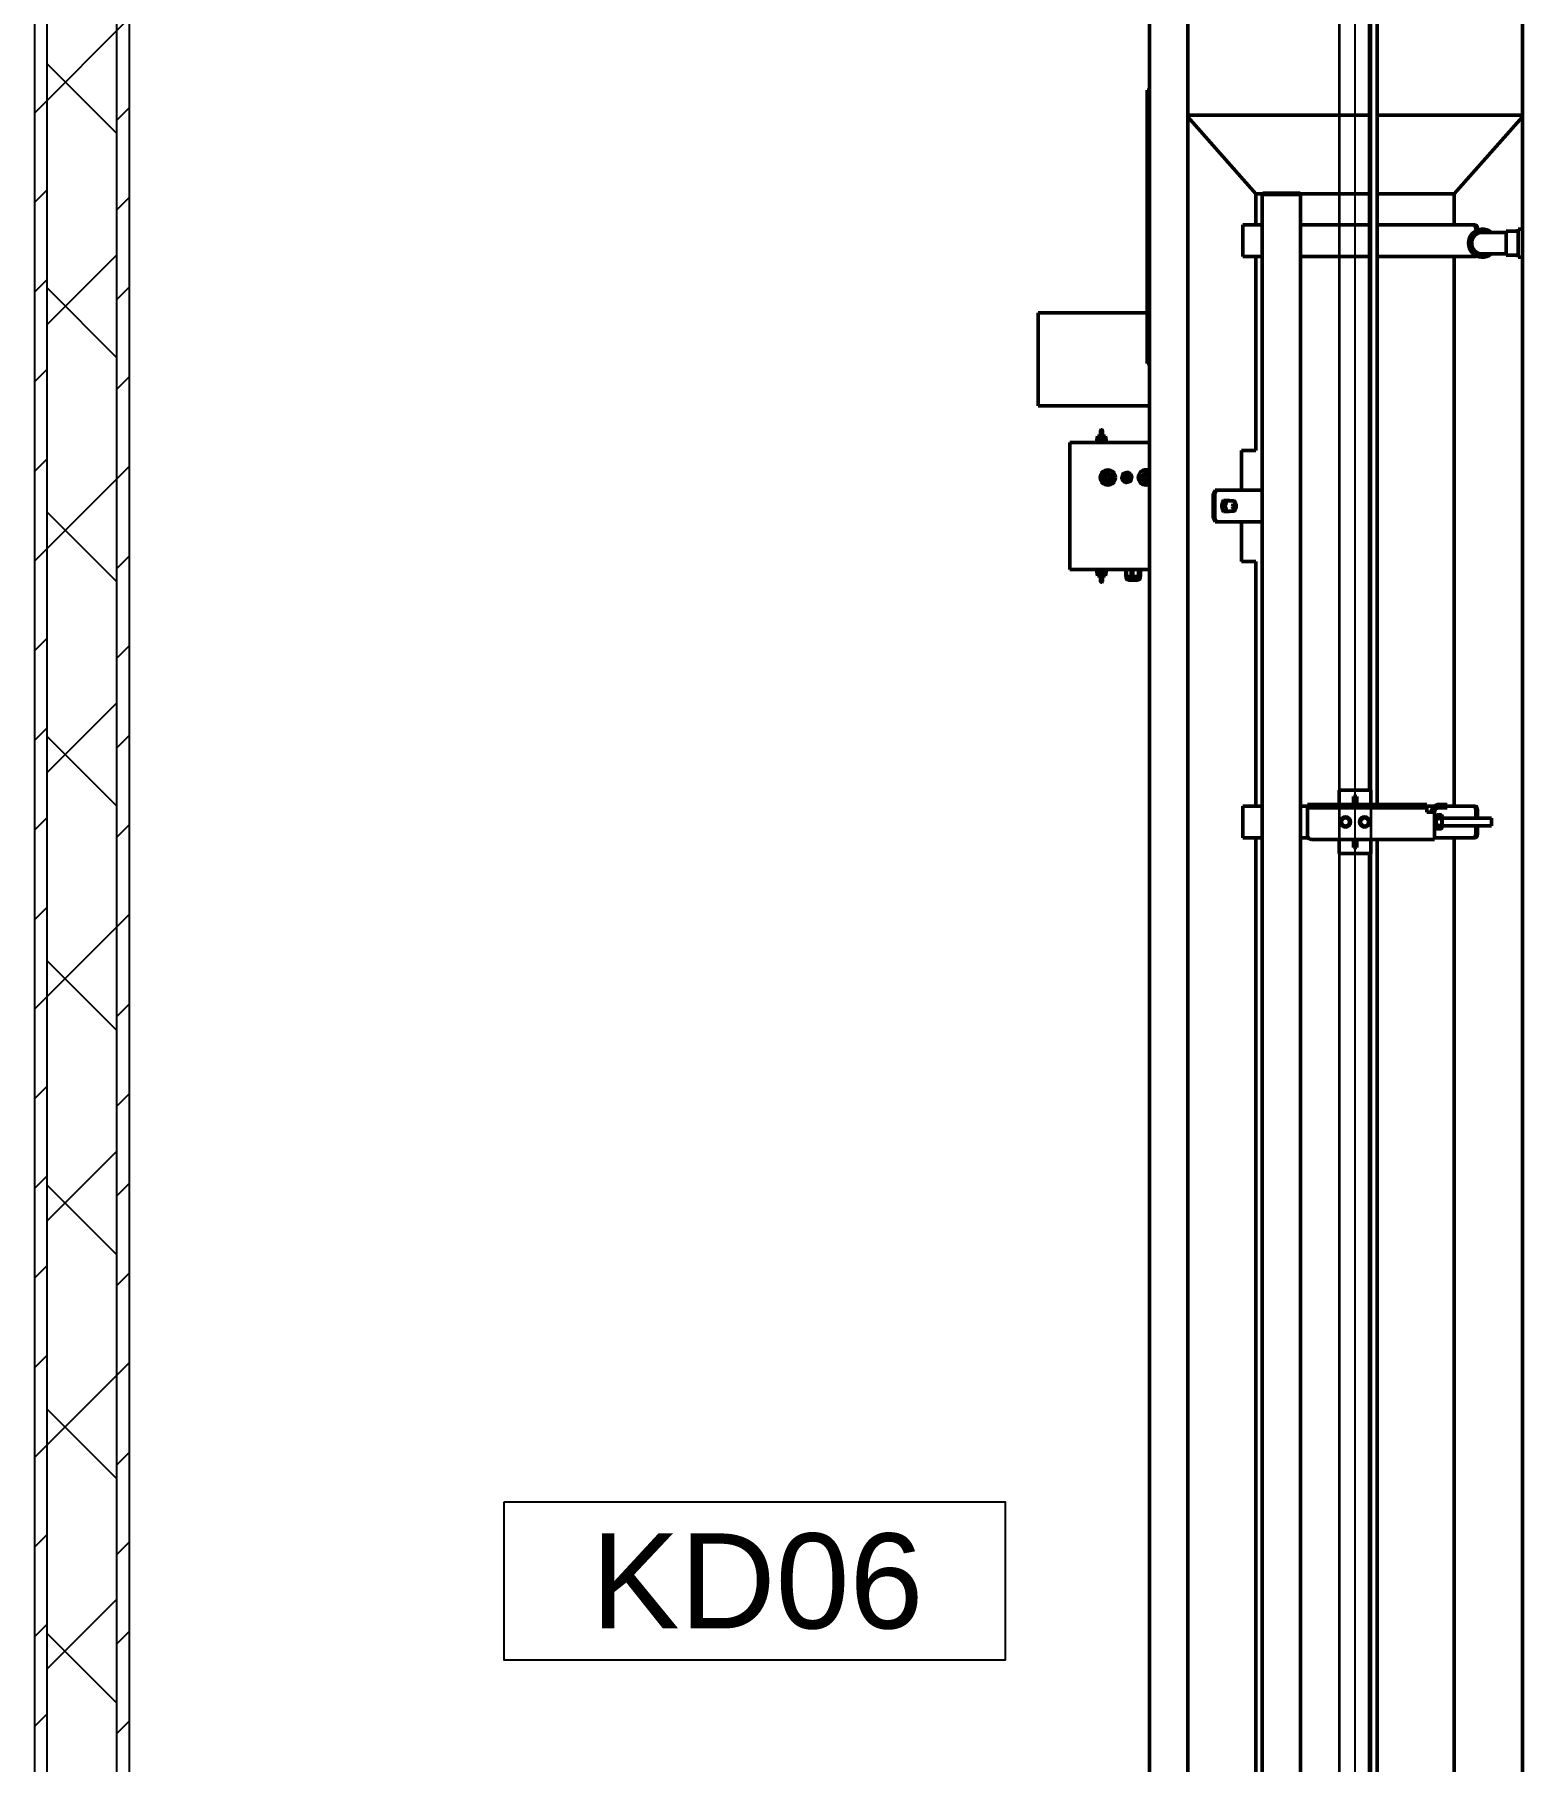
# Model space of a CAD drawing. Extents: x -3873 to 164127, y 7129 to 96529.
# Drawn here: x 45067 to 47413, y 46001 to 48726 of the extents above; entities that cross this region are included whole.
import ezdxf
from ezdxf.enums import TextEntityAlignment as Align

# ---------------------------------------------------------------- set-up
doc = ezdxf.new("R2010")
doc.units = 0
doc.linetypes.add('DOUBLE_DASH_CHAIN', pattern=[1.2403, 0.6614, -0.0827, 0.1654, -0.0827, 0.1654, -0.0827])
doc.layers.get('0').update_dxf_attribs({"linetype": 'CONTINUOUS'})
for name, color, linetype in [('BUILDING', 2, 'CONTINUOUS'), ('KROMEKA', 1, 'CONTINUOUS'), ('LAYOUT', 90, 'CONTINUOUS'), ('MC_1_2_025', 2, 'CONTINUOUS')]:
    doc.layers.add(name, color=color, linetype=linetype)
for name, color, linetype, lineweight in [('LAYOUT Kromeka', 1, 'CONTINUOUS', 5), ('Reference (ISO)', 7, 'DOUBLE_DASH_CHAIN', 35), ('Visible (ISO)', 7, 'CONTINUOUS', 50)]:
    doc.layers.add(name, color=color, linetype=linetype, lineweight=lineweight)
doc.styles.add('015_100', font='arial.ttf', dxfattribs={"height": 150})
pattern_1 = [(45, (0, 0), (-70.71068, 70.71068), [])]

# ---------------------------------------------------------------- blocks, each defined once
blk = doc.blocks.new('Стена_6', base_point=(-42300, 59700))
at = {"linetype": 'Continuous'}
h = blk.add_hatch(dxfattribs=at)
h.set_pattern_fill('МЕТАЛЛ__ТВЕРДЫЙ_СПЛАВ__Г_EF', color=256, style=0, pattern_type=2)
h.set_pattern_definition(pattern_1)
h.paths.add_polyline_path([(-42430, -300), (-42430, 59700), (-42450, 59700), (-42450, -300)])
h = blk.add_hatch(dxfattribs=at)
h.set_pattern_fill('ТЕПЛОИЗОЛЯЦИЯ__ГОСТ_', color=256, style=0, pattern_type=2)
h.set_pattern_definition([(45, (0, 0), (-176.7767, 176.7767), []), (135, (0, 0), (176.9181, 176.9181), [])])
h.paths.add_polyline_path([(-42320, -300), (-42320, 59700), (-42430, 59700), (-42430, -300)])
h = blk.add_hatch(dxfattribs=at)
h.set_pattern_fill('МЕТАЛЛ__ТВЕРДЫЙ_СПЛАВ__Г_EF', color=256, style=0, pattern_type=2)
h.set_pattern_definition(pattern_1)
h.paths.add_polyline_path([(-42300, -300), (-42300, 59700), (-42320, 59700), (-42320, -300)])
for p, q in [((-42430, -300), (-42430, 59700)), ((-42320, -300), (-42320, 59700))]:
    blk.add_line(p, q, dxfattribs=at)
at = {"linetype": 'Continuous', "flags": 128}
for points in [[(-42450, 59700), (-42450, -300)], [(-42300, 12450), (-42300, 59700)]]:
    blk.add_lwpolyline(points, dxfattribs=at)
blk = doc.blocks.new('_KROMEKA_POSNR')
at = {"layer": 'KROMEKA', "linetype": 'Continuous'}
blk.add_lwpolyline([(-3.992, -1.25), (3.912, -1.25), (3.912, 1.25), (-3.992, 1.25)], close=True, dxfattribs=at)
at = {"layer": 'KROMEKA', "linetype": 'Continuous', "style": '015_100'}
blk.add_attdef('POSNR', text='', height=1.5, dxfattribs=at).set_placement((0, 0), align=Align.MIDDLE)
blk = doc.blocks.new('Top')
at = {"layer": 'LAYOUT', "color": 0, "linetype": 'Continuous', "ltscale": 25}
blk.add_line((-4889.6, 324), (1806, 324), dxfattribs=at)
at = {"layer": 'Reference (ISO)', "color": 0, "linetype": 'Continuous', "ltscale": 12.677913}
for p, q in [((1806, 349), (-3288.4, 349)), ((1806, 299), (-3288.4, 299))]:
    blk.add_line(p, q, dxfattribs=at)
at = {"layer": 'Visible (ISO)', "color": 0}
for p, q in [((-102.4, 824), (-102.4, 648)), ((-102.4, 824), (29.1, 824)), ((44.1, 824), (29.1, 824)), ((44.1, 824), (44.1, 652)), ((-160.6, 774), (-360.6, 774)), ((-360.6, 774), (-360.6, 648)), ((-160.6, 648), (-160.6, 774)), ((-380.6, 724.5), (-380.6, 723.5)), ((-379.7, 725.4), (-371, 725.4)), ((-371, 722.6), (-379.7, 722.6)), ((-361.6, 725.4), (-371, 725.4)), ((-371, 722.6), (-361.6, 722.6)), ((-370.6, 730.2), (-360.6, 732)), ((-370.6, 725.4), (-370.6, 730.2)), ((-370.6, 717.7), (-370.6, 722.6)), ((-370.6, 717.7), (-360.6, 716)), ((-150.6, 730.2), (-160.6, 732)), ((-150.6, 717.7), (-160.6, 716)), ((-150.2, 725.4), (-159.6, 725.4)), ((-159.6, 722.6), (-150.2, 722.6)), ((-150.6, 730.2), (-150.6, 725.4)), ((-150.6, 722.6), (-150.6, 717.7)), ((-150.2, 725.4), (-141.5, 725.4)), ((-141.5, 722.6), (-150.2, 722.6)), ((-140.6, 723.5), (-140.6, 724.5)), ((-372.1, 685), (-374.3, 685)), ((-372.1, 685), (-372, 685.1)), ((-372.1, 685), (-372.1, 680.9)), ((-371.2, 685.6), (-360.6, 685.6)), ((-371.2, 684.5), (-360.6, 684.5)), ((-223.7, 685), (-223.7, 685.1)), ((-223.7, 685), (-223.4, 684.2)), ((-223.4, 684.2), (-223.1, 684.7)), ((-223.4, 684.1), (-223.4, 684.2)), ((-222.8, 683.8), (-223.4, 684.1)), ((-223.4, 684.1), (-223.2, 683.3)), ((-223.2, 686.9), (-223.1, 687)), ((-223.2, 683.3), (-222.8, 683.8)), ((-223.2, 683.2), (-223.2, 683.3)), ((-222.6, 683), (-223.2, 683.2)), ((-223.2, 683.2), (-223, 682.5)), ((-222.6, 687.6), (-223.1, 687)), ((-223, 682.5), (-222.6, 683)), ((-222.9, 682.4), (-223, 682.5)), ((-222.3, 682.1), (-222.9, 682.4)), ((-222.9, 682.4), (-222.7, 681.6)), ((-222.7, 681.6), (-222.3, 682.1)), ((-222.7, 681.5), (-222.7, 681.6)), ((-222.1, 681.2), (-222.7, 681.5)), ((-222.7, 681.5), (-222.5, 680.7)), ((-222.6, 687.6), (-222.5, 687.7)), ((-222.5, 687), (-222.6, 687.6)), ((-221.9, 688.2), (-222.5, 687.7)), ((-222.5, 687.7), (-221.9, 687.6)), ((-222.5, 680.7), (-222.1, 681.2)), ((-221.3, 688.9), (-221.9, 688.3)), ((-221.9, 688.3), (-221.2, 688.2)), ((-221.9, 688.2), (-221.9, 688.3)), ((-221.9, 687.6), (-221.9, 688.2)), ((-220.7, 689.5), (-221.3, 689)), ((-221.3, 689), (-220.6, 688.9)), ((-221.3, 688.9), (-221.3, 689)), ((-221.2, 688.2), (-221.3, 688.9)), ((-220.7, 689.5), (-220.6, 689.6)), ((-220.6, 688.9), (-220.7, 689.5)), ((-220.1, 690.2), (-220.6, 689.6)), ((-220.6, 689.6), (-220, 689.5)), ((-220.1, 690.2), (-220, 690.2)), ((-220, 689.5), (-220.1, 690.2)), ((-219.4, 690.8), (-220, 690.2)), ((-220, 690.2), (-219.4, 690.2)), ((-218.8, 691.5), (-219.4, 690.9)), ((-219.4, 690.8), (-219.4, 690.9)), ((-219.4, 690.9), (-218.7, 690.8)), ((-219.4, 690.2), (-219.4, 690.8)), ((-219.1, 684.8), (-218.7, 684.2)), ((-218.7, 684), (-219.1, 684.6)), ((-219.1, 683.7), (-218.6, 683.3)), ((-218.6, 683), (-219.1, 683.5)), ((-218.9, 682.6), (-218.2, 682.4)), ((-218.8, 691.5), (-218.7, 691.6)), ((-218.1, 682.2), (-218.8, 682.4)), ((-218.6, 685), (-218.7, 685.7)), ((-218.6, 685.9), (-218.5, 685.2)), ((-218.3, 681.7), (-217.6, 681.6)), ((-217.4, 681.5), (-218.2, 681.5)), ((-218.1, 685.8), (-218.1, 686.5)), ((-217.9, 686.7), (-218, 686)), ((-217.4, 686.5), (-217.2, 687.2)), ((-217, 687.3), (-217.2, 686.6)), ((-216.9, 692.1), (-216.8, 692)), ((-216, 691.8), (-216.8, 692)), ((-216.6, 686.9), (-216.1, 687.5)), ((-216.5, 691.5), (-216, 691.8)), ((-215.9, 687.5), (-216.3, 687)), ((-216, 691.8), (-215.9, 691.8)), ((-215.1, 691.6), (-215.9, 691.8)), ((-215.9, 691.8), (-215.6, 691.2)), ((-215.6, 691.2), (-215.1, 691.6)), ((-215.6, 687.1), (-215, 687.5)), ((-214.8, 687.5), (-215.4, 687.1)), ((-215.1, 691.6), (-215, 691.6)), ((-214.2, 691.4), (-215, 691.6)), ((-215, 691.6), (-214.7, 691)), ((-214.7, 691), (-214.2, 691.4)), ((-214.6, 686.9), (-214, 687.1)), ((-213.8, 687), (-214.4, 686.9)), ((-214.2, 691.4), (-214.1, 691.4)), ((-214.2, 680.7), (-214, 681.4)), ((-213.4, 691.2), (-214.1, 691.4)), ((-214.1, 691.4), (-213.9, 690.8)), ((-213.8, 681.5), (-214, 680.8)), ((-213.9, 690.8), (-213.4, 691.2)), ((-213.8, 686.5), (-213.1, 686.5)), ((-212.9, 686.3), (-213.6, 686.4)), ((-213.4, 691.2), (-213.3, 691.1)), ((-213.3, 691.1), (-213, 690.6)), ((-212.5, 690.9), (-213.3, 691.1)), ((-213.3, 681.3), (-213.2, 682)), ((-213.1, 685.8), (-212.4, 685.6)), ((-213.1, 682.2), (-213.1, 681.5)), ((-213, 690.6), (-212.5, 690.9)), ((-212.3, 685.4), (-213, 685.6)), ((-212.7, 685), (-212.1, 684.5)), ((-212.7, 683), (-212.5, 682.3)), ((-212.6, 682.1), (-212.7, 682.8)), ((-212.1, 684.3), (-212.6, 684.7)), ((-212.5, 690.9), (-212.4, 690.9)), ((-212.5, 684), (-212.1, 683.4)), ((-212.2, 683.2), (-212.5, 683.8)), ((-212.4, 690.9), (-212.1, 690.3)), ((-211.6, 690.7), (-212.4, 690.9)), ((-212.1, 690.3), (-211.6, 690.7)), ((-211.6, 690.7), (-211.5, 690.7)), ((-211.5, 690.7), (-211.3, 690.1)), ((-210.7, 690.5), (-211.5, 690.7)), ((-210.7, 690.5), (-210.6, 690.5)), ((-209.6, 688.5), (-209, 688.2)), ((-209, 688.1), (-209.4, 687.6)), ((-209.4, 687.6), (-208.8, 687.4)), ((-209.3, 689.2), (-209.2, 689)), ((-209, 688.2), (-209.2, 689)), ((-208.7, 687.3), (-209.1, 686.8)), ((-209.1, 686.8), (-208.5, 686.5)), ((-209, 688.2), (-209, 688.1)), ((-208.8, 687.4), (-209, 688.1)), ((-208.5, 686.4), (-208.9, 685.9)), ((-208.9, 685.9), (-208.3, 685.6)), ((-208.8, 687.4), (-208.7, 687.3)), ((-208.5, 686.5), (-208.7, 687.3)), ((-208.3, 685.5), (-208.6, 685)), ((-208.6, 685), (-208, 684.8)), ((-208.5, 686.5), (-208.5, 686.4)), ((-208.3, 685.6), (-208.5, 686.4)), ((-208, 684.7), (-208.4, 684.2)), ((-208.4, 684.2), (-207.8, 683.9)), ((-208.3, 685.6), (-208.3, 685.5)), ((-208, 684.8), (-208.3, 685.5)), ((-207.8, 683.8), (-208.1, 683.3)), ((-208, 684.8), (-208, 684.7)), ((-207.8, 683.9), (-208, 684.7)), ((-207.8, 683.9), (-207.8, 683.8)), ((-207.5, 683), (-207.8, 683.8)), ((-207.5, 683), (-207.5, 682.9)), ((-377.6, 679.6), (-377.6, 668.4)), ((-372.1, 663), (-374.3, 663)), ((-372.1, 680.9), (-372.1, 670)), ((-372.1, 670), (-372.1, 663.1)), ((-372.1, 663.1), (-372.1, 663)), ((-372.1, 663), (-372, 662.9)), ((-371.2, 677.3), (-360.6, 677.3)), ((-371.2, 674.3), (-360.6, 674.3)), ((-371.2, 665.7), (-360.6, 665.7)), ((-371.2, 663.8), (-360.6, 663.8)), ((-371.2, 662.4), (-360.6, 662.4)), ((-222.5, 680.6), (-222.5, 680.7)), ((-221.9, 680.4), (-222.5, 680.6)), ((-222.5, 680.6), (-222.2, 679.9)), ((-222.2, 679.9), (-221.9, 680.4)), ((-222.2, 679.8), (-222.2, 679.9)), ((-221.6, 679.5), (-222.2, 679.8)), ((-222.2, 679.8), (-222, 679)), ((-222, 678.8), (-222, 679)), ((-220.5, 677.5), (-220.6, 677.5)), ((-220.5, 677.5), (-219.7, 677.3)), ((-219.7, 677.3), (-220, 677.9)), ((-219.6, 677.3), (-219.7, 677.3)), ((-219.1, 677.7), (-219.6, 677.3)), ((-219.6, 677.3), (-218.8, 677.1)), ((-218.8, 677.1), (-219.1, 677.7)), ((-218.7, 677.1), (-218.8, 677.1)), ((-218.2, 677.4), (-218.7, 677.1)), ((-218.7, 677.1), (-217.9, 676.9)), ((-217.9, 676.9), (-218.2, 677.4)), ((-217.3, 677.2), (-217.9, 676.8)), ((-217.9, 676.8), (-217.9, 676.9)), ((-217.9, 676.8), (-217.1, 676.6)), ((-217.5, 681), (-216.8, 681.1)), ((-216.6, 681.1), (-217.3, 680.9)), ((-217.1, 676.6), (-217.3, 677.2)), ((-217, 676.6), (-217.1, 676.6)), ((-216.5, 677), (-217, 676.6)), ((-217, 676.6), (-216.2, 676.4)), ((-216.2, 676.4), (-216.5, 677)), ((-216.4, 680.5), (-215.8, 680.9)), ((-215.6, 680.9), (-216.2, 680.5)), ((-216.1, 676.4), (-216.2, 676.4)), ((-215.6, 676.8), (-216.1, 676.4)), ((-216.1, 676.4), (-215.3, 676.2)), ((-215.3, 676.2), (-215.6, 676.8)), ((-215.3, 680.5), (-214.9, 681)), ((-215.2, 676.2), (-215.3, 676.2)), ((-214.7, 676.5), (-215.2, 676.2)), ((-215.2, 676.2), (-214.5, 676)), ((-214.7, 681.1), (-215.1, 680.5)), ((-214.3, 675.9), (-214.5, 676)), ((-211.9, 677.1), (-212.5, 677.2)), ((-212.4, 676.5), (-212.5, 676.4)), ((-212.4, 676.5), (-211.9, 677.1)), ((-211.9, 677.8), (-211.8, 677.2)), ((-211.2, 677.8), (-211.9, 677.8)), ((-211.8, 677.2), (-211.9, 677.1)), ((-211.8, 677.2), (-211.2, 677.8)), ((-211.2, 678.5), (-211.2, 677.8)), ((-210.6, 678.4), (-211.2, 678.5)), ((-211.2, 677.8), (-210.6, 678.4)), ((-211.2, 677.8), (-211.2, 677.8)), ((-210.6, 679.1), (-210.5, 678.5)), ((-210, 679), (-210.6, 679.1)), ((-210.5, 678.5), (-210.6, 678.4)), ((-210.5, 678.5), (-210, 679)), ((-210, 679.8), (-209.9, 679.1)), ((-209.3, 679.7), (-210, 679.8)), ((-209.9, 679.1), (-210, 679)), ((-209.9, 679.1), (-209.3, 679.7)), ((-209.3, 680.4), (-209.3, 679.8)), ((-208.7, 680.3), (-209.3, 680.4)), ((-209.3, 679.8), (-208.7, 680.3)), ((-209.3, 679.8), (-209.3, 679.7)), ((-208.7, 681), (-208.6, 680.4)), ((-208.6, 680.4), (-208.7, 680.3)), ((-208.6, 680.4), (-208.1, 681)), ((-208, 681.1), (-208.1, 681)), ((1556.4, 648), (-3414.3, 648)), ((-35.9, 652), (-29.9, 652)), ((-35.9, 652), (-35.9, 648)), ((389.6, 652), (-29.9, 652)), ((389.6, 652), (395.6, 652)), ((395.6, 648), (395.6, 652)), ((-3434.3, 588), (1556.4, 588)), ((231.7, 480.5), (353.3, 588)), ((356.1, 588), (356.1, 301)), ((-279.6, 547.7), (-285.6, 544.8)), ((-285.6, 542.1), (-279.6, 545.1)), ((-279.6, 545.1), (-279.6, 547.7)), ((-241.6, 547.7), (-279.6, 547.7)), ((-279.6, 545.1), (-241.6, 545.1)), ((-241.6, 547.7), (-241.6, 545.1)), ((-235.6, 544.8), (-241.6, 547.7)), ((-241.6, 545.1), (-235.6, 542.1)), ((-285.6, 544.8), (-285.6, 542.1)), ((-285.6, 504.6), (-285.6, 542.1)), ((-269.1, 526.9), (-269.1, 531.7)), ((-268.6, 515.9), (-268.6, 523.6)), ((-262.2, 534), (-262.5, 534)), ((-260.6, 529.3), (-260.6, 534.1)), ((-259, 534), (-258.7, 534)), ((-252.6, 515.9), (-252.6, 523.6)), ((-252.1, 526.9), (-252.1, 531.7)), ((-235.6, 542.1), (-235.6, 544.8)), ((-235.6, 542.1), (-235.6, 504.6)), ((-784.1, 494.4), (-784.1, 500.8)), ((-784.1, 500.8), (-734.1, 500.8)), ((-784.1, 494.4), (-784.1, 470.4)), ((-734.1, 494.4), (-734.1, 500.8)), ((-734.1, 494.4), (-734.1, 470.4)), ((-348.1, 503.1), (-285.6, 503.1)), ((-348.1, 480.5), (-348.1, 503.1)), ((-285.6, 501.6), (-285.6, 504.6)), ((-285.6, 470.4), (-285.6, 501.6)), ((-264.9, 515.9), (-261.3, 517.3)), ((-264.2, 513.7), (-264.9, 515.9)), ((-264.2, 513.7), (-264.2, 516.2)), ((-260, 512.8), (-264.2, 513.7)), ((-261.3, 517.3), (-257, 516.5)), ((-260, 517.1), (-260, 512.8)), ((-256.3, 514.2), (-260, 512.8)), ((-257, 516.5), (-256.3, 514.2)), ((-235.6, 504.6), (-235.6, 501.6)), ((-235.6, 503.1), (-173.1, 503.1)), ((-235.6, 501.6), (-235.6, 470.4)), ((-173.1, 503.1), (-173.1, 480.5)), ((132.9, 494.4), (132.9, 500.8)), ((132.9, 500.8), (182.9, 500.8)), ((132.9, 494.4), (132.9, 470.4)), ((182.9, 494.4), (182.9, 500.8)), ((182.9, 494.4), (182.9, 470.4)), ((-3207.5, 480.5), (-784.1, 480.5)), ((-784.1, 470.4), (-3207.5, 470.4)), ((-784.1, 470.4), (-734.1, 470.4)), ((-734.1, 480.5), (-348.1, 480.5)), ((-285.6, 470.4), (-734.1, 470.4)), ((-235.6, 470.4), (-285.6, 470.4)), ((132.9, 470.4), (-235.6, 470.4)), ((-173.1, 480.5), (132.9, 480.5)), ((132.9, 470.4), (182.9, 470.4)), ((182.9, 480.5), (231.7, 480.5)), ((230.9, 470.4), (182.9, 470.4)), ((230.9, 410.1), (230.9, 470.4)), ((232.9, 469.7), (230.9, 469.7)), ((231.7, 480.5), (231.7, 469.7)), ((232.9, 410.7), (232.9, 469.7)), ((230.9, 410.1), (-3305.5, 410.1)), ((-784.1, 397.9), (-784.1, 410.1)), ((-734.1, 410.1), (-734.1, 399)), ((132.9, 301), (132.9, 410.1)), ((182.9, 410.1), (182.9, 301)), ((232.9, 410.7), (230.9, 410.7)), ((231.7, 410.7), (231.7, 301)), ((-786.6, 211), (-786.6, 393)), ((-780.6, 399), (-743.6, 399)), ((-743.6, 399), (-736.6, 399)), ((-731.6, 399), (-736.6, 399)), ((-736.6, 393), (-736.6, 399)), ((-736.6, 217), (-736.6, 393)), ((-731.6, 399), (-731.6, 393)), ((-731.6, 217), (-731.6, 393)), ((-786.6, 349), (-809.1, 349)), ((-809.1, 349), (-809.1, 299)), ((-709.1, 349), (-731.6, 349)), ((-709.1, 299), (-709.1, 349)), ((-809.1, 301), (-3334.3, 301)), ((-799.2, 326.6), (-789.1, 326.6)), ((-799.2, 321.5), (-799.2, 326.6)), ((-799.1, 326.5), (-799.2, 326.5)), ((-789.1, 321.5), (-799.2, 321.5)), ((-799.2, 321.5), (-799.1, 321.5)), ((-799.1, 326.5), (-799.1, 321.5)), ((-789.1, 326.5), (-799.1, 326.5)), ((-799.1, 321.5), (-789.1, 321.5)), ((-789.1, 326.6), (-789.1, 321.5)), ((-789.1, 326.5), (-789.1, 326.5)), ((-789.1, 326.5), (-789.1, 321.5)), ((-789.1, 321.5), (-789.1, 321.5)), ((-729.2, 326.6), (-719.1, 326.6)), ((-729.2, 321.5), (-729.2, 326.6)), ((-729.1, 326.5), (-729.2, 326.5)), ((-719.1, 321.5), (-729.2, 321.5)), ((-729.2, 321.5), (-729.1, 321.5)), ((-729.1, 326.5), (-729.1, 321.5)), ((-719.1, 326.5), (-729.1, 326.5)), ((-729.1, 321.5), (-719.1, 321.5)), ((-719.1, 326.6), (-719.1, 321.5)), ((-719.1, 326.5), (-719.1, 326.5)), ((-719.1, 326.5), (-719.1, 321.5)), ((-719.1, 321.5), (-719.1, 321.5)), ((590.9, 301), (-709.1, 301)), ((-786.6, 289), (-3356.8, 289)), ((-809.1, 299), (-786.6, 299)), ((-731.6, 299), (-709.1, 299)), ((613.4, 289), (-731.6, 289)), ((132.9, 171.7), (132.9, 289)), ((182.9, 289), (182.9, 171.7)), ((231.7, 289), (231.7, 167.5)), ((356.1, 289), (356.1, 60)), ((-786.6, 211), (-786.6, 199)), ((-786.6, 199), (-743.6, 199)), ((-784.1, 171.7), (-784.1, 199)), ((-771.1, 199), (-771.1, 196.5)), ((-747.1, 196.5), (-771.1, 196.5)), ((-767.7, 196.5), (-770.1, 195.1)), ((-770.1, 195.1), (-770.1, 187.9)), ((-764.6, 195.1), (-764.6, 187.9)), ((-753.6, 195.1), (-753.6, 187.9)), ((-750.5, 196.5), (-748.1, 195.1)), ((-748.1, 195.1), (-748.1, 187.9)), ((-747.1, 199), (-747.1, 196.5)), ((-736.6, 211), (-743.6, 211)), ((-743.6, 211), (-743.6, 199)), ((-736.6, 211), (-736.6, 217)), ((-736.6, 211), (-731.6, 211)), ((-736.6, 185), (-736.6, 192)), ((-734.1, 211), (-734.1, 199.3)), ((-731.6, 217), (-731.6, 211)), ((-731.6, 185), (-731.6, 192)), ((-784.1, 167.5), (-3207.5, 167.5)), ((-784.1, 168.8), (-784.1, 171.7)), ((-784.1, 136.7), (-784.1, 168.8)), ((-767.7, 186.5), (-770.1, 187.9)), ((-767.7, 186.5), (-750.5, 186.5)), ((-765.1, 109), (-765.1, 186.5)), ((-753.1, 109), (-753.1, 186.5)), ((-750.5, 186.5), (-748.1, 187.9)), ((-736.6, 179), (-736.6, 185)), ((-736.6, 179), (-731.6, 179)), ((-734.1, 179), (-734.1, 171.7)), ((-734.1, 171.7), (-734.1, 168.8)), ((-734.1, 168.8), (-734.1, 136.7)), ((132.9, 167.5), (-734.1, 167.5)), ((-731.6, 185), (-731.6, 179)), ((132.9, 168.8), (132.9, 171.7)), ((132.9, 136.7), (132.9, 168.8)), ((182.9, 171.7), (182.9, 168.8)), ((182.9, 168.8), (182.9, 136.7)), ((231.7, 167.5), (182.9, 167.5)), ((353.3, 60), (231.7, 167.5)), ((-784.1, 136.7), (-784.1, 134.1)), ((-734.1, 134.1), (-734.1, 136.7)), ((132.9, 136.7), (132.9, 134.1)), ((182.9, 134.1), (182.9, 136.7)), ((-765.1, 133.8), (-778.1, 133.8)), ((-778.1, 131.1), (-765.1, 131.1)), ((-753.1, 109), (-765.1, 109)), ((-740.1, 133.8), (-753.1, 133.8)), ((-753.1, 131.1), (-740.1, 131.1)), ((137.1, 123), (137.1, 85.5)), ((171.1, 85.5), (171.1, 123)), ((176.9, 133.8), (173.4, 133.8)), ((174.7, 131.1), (176.9, 131.1)), ((172.8, 85.5), (135.4, 85.5)), ((135.4, 66.8), (135.4, 85.5)), ((172.8, 66.8), (172.8, 85.5)), ((1556.4, 60), (-3434.3, 60)), ((176.2, 66.8), (132, 66.8)), ((132, 60), (132, 66.8)), ((176.2, 60), (176.2, 66.8))]:
    blk.add_line(p, q, dxfattribs=at)
for centre, radius in [((-215.6, 714), 12), ((-215.6, 714), 5.65), ((-215.6, 714), 4), ((-215.6, 714), 4), ((-215.6, 714), 3), ((-215.6, 684), 6.9), ((-215.6, 684), 3.55), ((-215.6, 684), 2.5), ((-215.6, 684), 2.45), ((-215.6, 654), 5.65), ((-215.6, 654), 4), ((-215.6, 654), 4), ((-215.6, 654), 3), ((-759.1, 339), 8), ((-759.1, 309), 8)]:
    blk.add_circle(centre, radius, dxfattribs=at)
for centre, radius, start, end in [((-379.7, 724.5), 0.933, 90, 180), ((-379.7, 723.5), 0.933, 180, 270), ((-141.5, 724.5), 0.933, 0, 90), ((-141.5, 723.5), 0.933, 270, 0), ((-370.6, 679.6), 7, 137.7315, 180), ((-374.3, 683), 2, 90, 137.7315), ((-215.6, 684), 8.17, 159.1062, 172.213), ((-215.6, 684), 7, 135.6596, 195.6596), ((-215.6, 684), 7, 195.6596, 255.6596), ((-215.6, 684), 7, 75.6596, 135.6596), ((-215.6, 684), 8.17, 99.1062, 112.213), ((-215.6, 684), 3.1, 161.942, 175.8603), ((-215.6, 684), 3.1, 175.8603, 179.942), ((-215.6, 684), 3.1, 179.942, 193.8603), ((-215.6, 684), 3.1, 157.8603, 161.942), ((-215.6, 684), 3.1, 193.8603, 197.942), ((-215.6, 684), 3.1, 197.942, 211.8603), ((-215.6, 684), 3.1, 143.942, 157.8603), ((-215.6, 684), 3.1, 211.8603, 215.942), ((-215.6, 684), 3.1, 139.8603, 143.942), ((-215.6, 684), 3.1, 215.942, 229.8603), ((-215.6, 684), 3.1, 125.942, 139.8603), ((-215.6, 684), 3.1, 229.8603, 233.942), ((-215.6, 684), 3.1, 121.8603, 125.942), ((-215.6, 684), 3.1, 233.942, 247.8603), ((-215.6, 684), 3.1, 107.942, 121.8603), ((-215.6, 684), 3.1, 103.8603, 107.942), ((-215.6, 684), 3.1, 89.942, 103.8603), ((-215.6, 684), 3.1, 85.8603, 89.942), ((-215.6, 684), 3.1, 71.942, 85.8603), ((-215.6, 684), 3.1, 287.942, 301.8603), ((-215.6, 684), 3.1, 67.8603, 71.942), ((-215.6, 684), 3.1, 53.942, 67.8603), ((-215.6, 684), 3.1, 301.8603, 305.942), ((-215.6, 684), 7, 15.6596, 75.6596), ((-215.6, 684), 3.1, 49.8603, 53.942), ((-215.6, 684), 3.1, 305.942, 319.8603), ((-215.6, 684), 3.1, 35.942, 49.8603), ((-215.6, 684), 3.1, 319.8603, 323.942), ((-215.6, 684), 3.1, 31.8603, 35.942), ((-215.6, 684), 3.1, 323.942, 337.8603), ((-215.6, 684), 3.1, 17.942, 31.8603), ((-215.6, 684), 3.1, 13.8603, 17.942), ((-215.6, 684), 3.1, 341.942, 355.8603), ((-215.6, 684), 3.1, 337.8603, 341.942), ((-215.6, 684), 3.1, 359.942, 13.8603), ((-215.6, 684), 3.1, 355.8603, 359.942), ((-215.6, 684), 8.17, 39.1062, 52.213), ((-215.6, 684), 7, 315.6596, 15.6596), ((-215.6, 684), 8.17, 339.1062, 352.213), ((-370.6, 668.4), 7, 180, 222.2685), ((-374.3, 665), 2, 222.2685, 270), ((-215.6, 654), 12, 330, 210), ((-215.6, 684), 8.17, 219.1062, 232.213), ((-215.6, 684), 7, 255.6596, 315.6596), ((-215.6, 684), 3.1, 247.8603, 251.942), ((-215.6, 684), 3.1, 251.942, 265.8603), ((-215.6, 684), 3.1, 265.8603, 269.942), ((-215.6, 684), 3.1, 269.942, 283.8603), ((-215.6, 684), 3.1, 283.8603, 287.942), ((-215.6, 684), 8.17, 279.1062, 292.213), ((-780.6, 393), 6, 90, 180), ((-759.1, 339), 6.5, 120, 180), ((-759.1, 339), 6.5, 180, 240), ((-759.1, 339), 6.5, 60, 120), ((-759.1, 339), 6.5, 240, 300), ((-759.1, 339), 6.5, 0, 60), ((-759.1, 339), 6.5, 300, 0), ((-759.1, 309), 6.5, 120, 180), ((-759.1, 309), 6.5, 180, 240), ((-759.1, 309), 6.5, 60, 120), ((-759.1, 309), 6.5, 240, 300), ((-759.1, 309), 6.5, 0, 60), ((-759.1, 309), 6.5, 300, 0), ((-743.6, 192), 12, 0, 90), ((-743.6, 192), 7, 0, 90), ((154.1, 123), 22.1, 320.2849, 219.7151), ((154.1, 123), 18.7, 335.38, 204.62), ((154.1, 123), 17, 0, 180)]:
    blk.add_arc(centre, radius, start, end, dxfattribs=at)
for centre, major_axis, start_param, end_param in [((-260.6, 530.3), (7.65, 0), 1.356638, 1.784954), ((-778.1, 136.7), (-6, 0), 0, 1.570796), ((-740.1, 136.7), (6, 0), 4.712389, 6.283185), ((138.9, 136.7), (-6, 0), 0, 0.908033), ((176.9, 136.7), (6, 0), 4.712389, 6.283185), ((-778.1, 134.1), (-6, 0), 0, 1.570796), ((-740.1, 134.1), (6, 0), 4.712389, 6.283185), ((138.9, 134.1), (-6, 0), 0, 0.646633), ((176.9, 134.1), (6, 0), 4.712389, 6.283185)]:
    blk.add_ellipse(centre, major_axis=major_axis, ratio=0.49136, start_param=start_param, end_param=end_param, dxfattribs=at)
for points, knots in [([(-361.6, 725.4), (-361.5, 725.4), (-361.4, 725.4), (-361.1, 725.3), (-361, 725.2), (-360.8, 725.1), (-360.7, 725), (-360.6, 724.8), (-360.6, 724.7), (-360.6, 724.7)], [0.0042795, 0.0042795, 0.0042795, 0.0042795, 0.0411345, 0.0411345, 0.0822691, 0.0822691, 0.1189955, 0.1189955, 0.1384126, 0.1384126, 0.1384126, 0.1384126]), ([(-360.6, 723.3), (-360.6, 723.3), (-360.6, 723.2), (-360.7, 723), (-360.8, 722.9), (-361, 722.8), (-361.1, 722.7), (-361.4, 722.6), (-361.5, 722.6), (-361.6, 722.6)], [0.4895046, 0.4895046, 0.4895046, 0.4895046, 0.5089216, 0.5089216, 0.545648, 0.545648, 0.5867826, 0.5867826, 0.6236376, 0.6236376, 0.6236376, 0.6236376]), ([(-160.6, 724.7), (-160.6, 724.7), (-160.6, 724.8), (-160.5, 725), (-160.4, 725.1), (-160.2, 725.2), (-160.1, 725.3), (-159.8, 725.4), (-159.7, 725.4), (-159.6, 725.4)], [0.4895046, 0.4895046, 0.4895046, 0.4895046, 0.5089216, 0.5089216, 0.545648, 0.545648, 0.5867826, 0.5867826, 0.6236376, 0.6236376, 0.6236376, 0.6236376]), ([(-159.6, 722.6), (-159.7, 722.6), (-159.8, 722.6), (-160.1, 722.7), (-160.2, 722.8), (-160.4, 722.9), (-160.5, 723), (-160.6, 723.2), (-160.6, 723.3), (-160.6, 723.3)], [0.0042795, 0.0042795, 0.0042795, 0.0042795, 0.0411345, 0.0411345, 0.0822691, 0.0822691, 0.1189955, 0.1189955, 0.1384126, 0.1384126, 0.1384126, 0.1384126]), ([(-252.6, 515.9), (-252.6, 515.5), (-252.7, 515.1), (-253.1, 514.3), (-253.4, 513.9), (-254.3, 513.1), (-254.9, 512.8), (-256.2, 512.2), (-257, 511.9), (-258.6, 511.6), (-259.4, 511.5), (-261.1, 511.5), (-262, 511.5), (-263.6, 511.8), (-264.4, 512), (-265.8, 512.5), (-266.5, 512.8), (-267.5, 513.6), (-268, 514.1), (-268.5, 515), (-268.6, 515.5), (-268.6, 515.9)], [5.37834, 5.37834, 5.37834, 5.37834, 5.613675, 5.613675, 5.883708, 5.883708, 6.21888, 6.21888, 6.566919, 6.566919, 6.906938, 6.906938, 7.243587, 7.243587, 7.582205, 7.582205, 7.927964, 7.927964, 8.27265, 8.27265, 8.519932, 8.519932, 8.519932, 8.519932])]:
    blk.add_open_spline(points, degree=3, knots=knots, dxfattribs=at)
for points, weights in [([(-223.1, 714), (-221.2, 717.2), (-219.4, 720.5)], [1, 1.15470053838, 1]), ([(-219.4, 707.5), (-221.2, 710.7), (-223.1, 714)], [1, 1.15470053838, 1]), ([(-219.4, 720.5), (-215.6, 720.5), (-211.9, 720.5)], [1, 1.15470053838, 1]), ([(-211.9, 720.5), (-210, 717.2), (-208.1, 714)], [1, 1.15470053838, 1]), ([(-208.1, 714), (-210, 710.7), (-211.9, 707.5)], [1, 1.15470053838, 1]), ([(-372.1, 680.9), (-372.1, 682.6), (-371.2, 684.5)], [1.56818181818, 1.56818181818, 1.50455596256]), ([(-371.2, 685.6), (-371.8, 685.3), (-372, 685.1)], [1.50455596256, 1.54402102446, 1.55900718395]), ([(-371.2, 684.5), (-371.4, 685), (-371.2, 685.6)], [1.48681435751, 1.49870729995, 1.48681435751]), ([(-223.1, 684.7), (-223.4, 684.8), (-223.7, 685)], [1.05156782152, 1.05827084363, 1.06322646218]), ([(-223.1, 687), (-222.8, 687), (-222.5, 687)], [1.06322646218, 1.05827084363, 1.05156782152]), ([(-211.9, 707.5), (-215.6, 707.5), (-219.4, 707.5)], [1, 1.15470053838, 1]), ([(-218.7, 690.8), (-218.8, 691.1), (-218.8, 691.5)], [1.05156782152, 1.05827084363, 1.06322646218]), ([(-216.8, 692), (-216.6, 691.7), (-216.5, 691.5)], [1.06322646218, 1.05827084363, 1.05156782152]), ([(-211.3, 690.1), (-211, 690.3), (-210.7, 690.5)], [1.05156782152, 1.05827084363, 1.06322646218]), ([(-209.2, 689), (-209.4, 688.7), (-209.6, 688.5)], [1.06322646218, 1.05827084363, 1.05156782152]), ([(-208.1, 683.3), (-207.9, 683.2), (-207.5, 683)], [1.05156782152, 1.05827084363, 1.06322646218]), ([(-371.2, 677.3), (-372.1, 679.2), (-372.1, 680.9)], [1.50455596256, 1.56818181818, 1.56818181818]), ([(-372.1, 670), (-372.1, 672.1), (-371.2, 674.3)], [1.56818181818, 1.56818181818, 1.50455596256]), ([(-371.2, 665.7), (-372.1, 667.9), (-372.1, 670)], [1.50455596256, 1.56818181818, 1.56818181818]), ([(-372.1, 663.1), (-372.1, 663.5), (-371.2, 663.8)], [1.56818181818, 1.56818181818, 1.50455596256]), ([(-371.2, 662.4), (-372.1, 662.8), (-372.1, 663.1)], [1.50455596256, 1.56818181818, 1.56818181818]), ([(-371.2, 674.3), (-371.4, 675.8), (-371.2, 677.3)], [1.48681435751, 1.49870729995, 1.48681435751]), ([(-371.2, 663.8), (-371.4, 664.8), (-371.2, 665.7)], [1.48681435751, 1.49870729995, 1.48681435751]), ([(-223.1, 654), (-221.2, 657.2), (-219.4, 660.5)], [1, 1.15470053838, 1]), ([(-219.6, 648), (-221.3, 650.9), (-223.1, 654)], [1.01975912637, 1.14409373629, 1]), ([(-222, 679), (-221.8, 679.3), (-221.6, 679.5)], [1.06322646218, 1.05827084363, 1.05156782152]), ([(-220, 677.9), (-220.2, 677.7), (-220.5, 677.5)], [1.05156782152, 1.05827084363, 1.06322646218]), ([(-219.4, 660.5), (-215.6, 660.5), (-211.9, 660.5)], [1, 1.15470053838, 1]), ([(-214.5, 676), (-214.6, 676.3), (-214.7, 676.5)], [1.06322646218, 1.05827084363, 1.05156782152]), ([(-212.5, 677.2), (-212.5, 676.9), (-212.4, 676.5)], [1.05156782152, 1.05827084363, 1.06322646218]), ([(-211.9, 660.5), (-210, 657.2), (-208.1, 654)], [1, 1.15470053838, 1]), ([(-208.1, 654), (-209.9, 650.9), (-211.6, 648)], [1, 1.14409373629, 1.01975912637]), ([(-208.1, 681), (-208.4, 681), (-208.7, 681)], [1.06322646218, 1.05827084363, 1.05156782152]), ([(-260.6, 534.1), (-264.9, 534.1), (-269.1, 531.7)], [1, 1.15470053838, 1]), ([(-269.1, 526.9), (-264.9, 526.8), (-260.6, 529.3)], [1, 1.15470053838, 1]), ([(-269.1, 522.1), (-269.1, 523.2), (-269.1, 526.9)], [1, 1.15470053838, 1]), ([(-268.6, 521.8), (-268.9, 521.9), (-269.1, 522.1)], [1.01527560141, 1.00805746824, 1]), ([(-252.1, 531.7), (-256.4, 534.1), (-260.6, 534.1)], [1, 1.15470053838, 1]), ([(-260.6, 529.3), (-256.4, 526.8), (-252.1, 526.9)], [1, 1.15470053838, 1]), ([(-252.1, 522.1), (-252.4, 521.9), (-252.6, 521.8)], [1, 1.00805746824, 1.01527560141]), ([(-252.1, 526.9), (-252.1, 523.2), (-252.1, 522.1)], [1, 1.15470053838, 1]), ([(-765.6, 342.8), (-763.9, 343.8), (-762.4, 344.6)], [1, 1.0379548493, 1]), ([(-765.6, 339), (-765.6, 340.7), (-765.6, 342.8)], [1, 1.0379548493, 1]), ([(-765.6, 335.2), (-765.6, 337.3), (-765.6, 339)], [1, 1.0379548493, 1]), ([(-762.4, 333.4), (-763.9, 334.2), (-765.6, 335.2)], [1, 1.0379548493, 1]), ([(-762.4, 344.6), (-760.8, 345.5), (-759.1, 346.5)], [1, 1.0379548493, 1]), ([(-759.1, 331.5), (-760.8, 332.5), (-762.4, 333.4)], [1, 1.0379548493, 1]), ([(-759.1, 346.5), (-757.4, 345.5), (-755.9, 344.6)], [1, 1.0379548493, 1]), ([(-755.9, 333.4), (-757.4, 332.5), (-759.1, 331.5)], [1, 1.0379548493, 1]), ([(-755.9, 344.6), (-754.3, 343.8), (-752.6, 342.8)], [1, 1.0379548493, 1]), ([(-752.6, 335.2), (-754.3, 334.2), (-755.9, 333.4)], [1, 1.0379548493, 1]), ([(-752.6, 342.8), (-752.6, 340.7), (-752.6, 339)], [1, 1.0379548493, 1]), ([(-752.6, 339), (-752.6, 337.3), (-752.6, 335.2)], [1, 1.0379548493, 1]), ([(-765.6, 312.8), (-763.9, 313.8), (-762.4, 314.6)], [1, 1.0379548493, 1]), ([(-765.6, 309), (-765.6, 310.7), (-765.6, 312.8)], [1, 1.0379548493, 1]), ([(-765.6, 305.2), (-765.6, 307.3), (-765.6, 309)], [1, 1.0379548493, 1]), ([(-762.4, 303.4), (-763.9, 304.2), (-765.6, 305.2)], [1, 1.0379548493, 1]), ([(-762.4, 314.6), (-760.8, 315.5), (-759.1, 316.5)], [1, 1.0379548493, 1]), ([(-759.1, 301.5), (-760.8, 302.5), (-762.4, 303.4)], [1, 1.0379548493, 1]), ([(-759.1, 316.5), (-757.4, 315.5), (-755.9, 314.6)], [1, 1.0379548493, 1]), ([(-755.9, 303.4), (-757.4, 302.5), (-759.1, 301.5)], [1, 1.0379548493, 1]), ([(-755.9, 314.6), (-754.3, 313.8), (-752.6, 312.8)], [1, 1.0379548493, 1]), ([(-752.6, 305.2), (-754.3, 304.2), (-755.9, 303.4)], [1, 1.0379548493, 1]), ([(-752.6, 312.8), (-752.6, 310.7), (-752.6, 309)], [1, 1.0379548493, 1]), ([(-752.6, 309), (-752.6, 307.3), (-752.6, 305.2)], [1, 1.0379548493, 1]), ([(-764.6, 195.1), (-767.3, 196.7), (-770.1, 195.1)], [1, 1.15470053838, 1]), ([(-753.6, 195.1), (-759.1, 196.7), (-764.6, 195.1)], [1, 1.15470053838, 1]), ([(-748.1, 195.1), (-750.9, 196.7), (-753.6, 195.1)], [1, 1.15470053838, 1]), ([(-770.1, 187.9), (-767.3, 186.3), (-764.6, 187.9)], [1, 1.15470053838, 1]), ([(-764.6, 187.9), (-759.1, 186.3), (-753.6, 187.9)], [1, 1.15470053838, 1]), ([(-753.6, 187.9), (-750.9, 186.3), (-748.1, 187.9)], [1, 1.15470053838, 1])]:
    blk.add_rational_spline(points, weights, degree=2, dxfattribs=at)

msp = doc.modelspace()

# ---------------------------------------------------------------- linework, layer by layer
at = {"layer": 'LAYOUT Kromeka', "ltscale": 20}
msp.add_line((47149.5, 42069.5), (47149.5, 61869.5), dxfattribs=at)

# ---------------------------------------------------------------- block references
at = {"layer": 'BUILDING', "lineweight": 20}
msp.add_blockref('Стена_6', (45216.8, 83630), dxfattribs=at)
at = {"layer": 'LAYOUT Kromeka', "rotation": 89.99999999999999}
msp.add_blockref('Top', (47473.5, 48242.9), dxfattribs=at)
at = {"layer": 'MC_1_2_025', "color": 6, "ltscale": 20}
ref = msp.add_blockref('_KROMEKA_POSNR', (46206.6, 46286.3), dxfattribs=dict(at, xscale=-100, yscale=100, zscale=100, rotation=180))
ref.add_attrib('POSNR', 'KD06', dxfattribs={"layer": 'KROMEKA', "linetype": 'Continuous', "height": 150, "style": '015_100'}).set_placement((46206.6, 46286.3), align=Align.MIDDLE)

doc.saveas('drawing.dxf')
